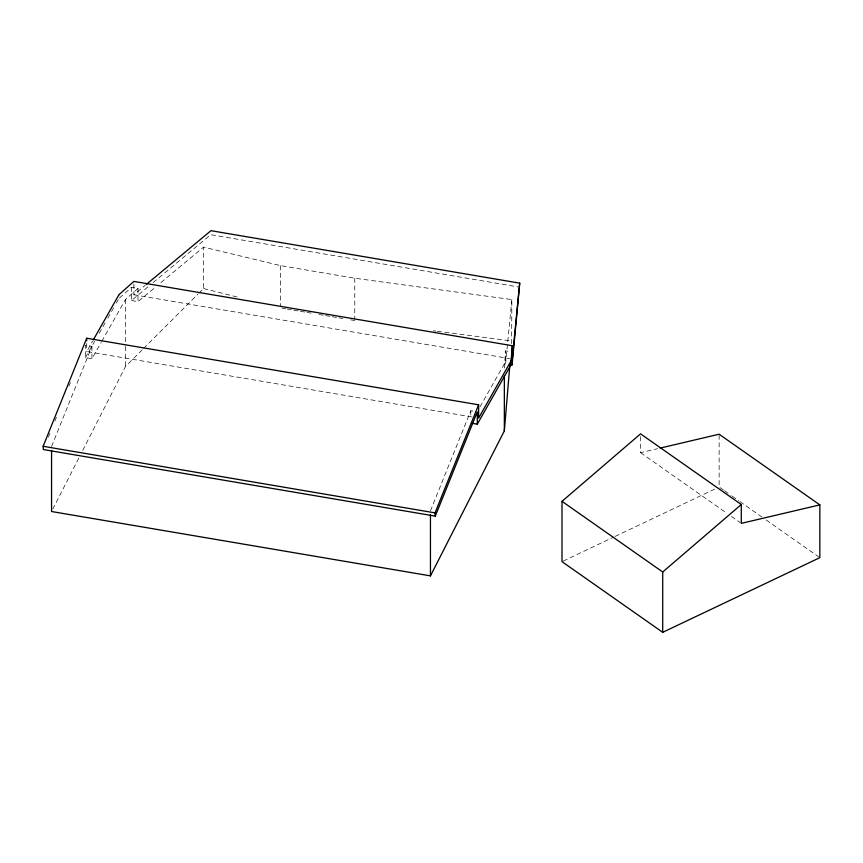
<?xml version="1.0" encoding="UTF-8"?>
<svg xmlns="http://www.w3.org/2000/svg" width="863" height="863" viewBox="0 0 863 863"><rect width="100%" height="100%" fill="white"/><g stroke="black" fill="none" stroke-linecap="round" stroke-linejoin="round"><path stroke-width="0.65" stroke-dasharray="4.32 3.24" d="M511.63 343.668L511.856 299.58L354.758 278.231L280.572 265.631L203.571 247.131L159.504 283.754M504.348 367.94L505.556 350.874L510.756 351.759M511.856 299.58L505.556 364.089L505.556 350.874M48.382 437.142L49.881 433.42M54.887 421.004L56.386 417.282M68.9 386.246L70.399 382.525M51.564 446.473L91.91 346.397L85.405 345.286L85.405 357.595L91.91 358.695L101.122 342.471M430.454 510.842L470.799 410.756L473.399 411.198M52.794 509.116L79.051 457.595M82.719 450.4L125.469 366.527L142.611 349.396M471.964 416.969L86.71 351.521L92.632 341.079M85.405 357.595L94.617 341.36M99.223 333.247L105.146 322.805M107.778 318.167L113.7 307.735M116.332 303.096L118.307 299.612M101.78 341.306L125.469 299.558L137.983 288.425L131.489 287.325L118.965 298.458L118.965 294.671M480.001 406.829L504.348 363.927M143.56 348.447L197.854 294.229M198.814 293.28L203.571 288.522L203.571 247.131M133.862 284.1L133.862 294.768L145.167 285.373M131.489 287.325L131.489 300.54L148.975 285.998M153.096 282.579L210.712 234.682L518.361 286.948M131.489 300.54L137.983 301.64L155.405 287.163M563.205 561.079L613.971 536.959M615.179 536.387L715.503 488.717M640.562 436.549L640.562 452.697L657.584 448.695M433.302 330.756L435.966 331.112M437.304 331.284L511.856 340.993M281.899 308.156L285.869 308.835M287.196 309.051L292.492 309.957M293.819 310.184L299.116 311.079M300.443 311.306L305.739 312.201M307.066 312.428L311.036 313.107M318.986 314.456L324.283 315.362M325.61 315.578L330.907 316.484M332.233 316.71L337.53 317.606M338.857 317.832L342.827 318.512M350.777 319.86L354.758 320.529M133.862 294.768L509.634 358.609M203.571 288.522L240.119 297.735M723.507 490.065L719.127 487.002L719.127 435.545M724.607 490.842L731.177 495.448M732.266 496.214L738.836 500.82M739.936 501.586L761.824 516.948M766.204 520.022L818.76 556.894M640.562 452.697L727.056 513.377M731.436 516.452L740.184 522.6M470.799 410.756L470.799 418.145M354.758 278.231L354.758 319.213M280.572 265.631L280.572 306.613M137.983 288.425L137.983 301.64M125.469 299.558L125.469 345.092M125.469 346.43L125.469 366.527M91.91 346.397L91.91 358.695M86.71 343.539L86.71 351.521"/><path stroke-width="1.29" d="M146.203 284.52L210.96 230.68L519.709 283.14L512.061 365.189L512.061 351.975L510.853 365.027L477.304 424.175L472.093 423.291M51.564 450.454L51.564 511.522L430.454 575.88L504.348 430.885L509.839 365.146M510.853 365.027L512.288 345.718L133.862 281.424L118.965 294.671L93.29 339.914M519.709 283.14L512.288 359.062L512.288 345.718M477.304 424.175L477.304 411.867L435.276 516.128L43.377 449.547L43.15 446.29L86.71 338.231L478.609 404.801L478.609 418.102L510.853 361.252M435.276 516.128L435.038 512.87L478.609 404.801M561.996 501.338L640.562 433.852L741.285 504.521L741.285 523.366L819.85 504.887L819.85 557.66L662.719 632.32L561.996 561.651L561.996 501.338L662.719 571.996L662.719 632.32M662.719 571.996L741.285 504.521M660.206 448.08L719.127 434.218L819.85 504.887M43.15 446.29L435.038 512.87M504.348 375.977L504.348 430.885M430.454 514.823L430.454 575.88M86.71 338.231L86.71 340.885"/></g></svg>
